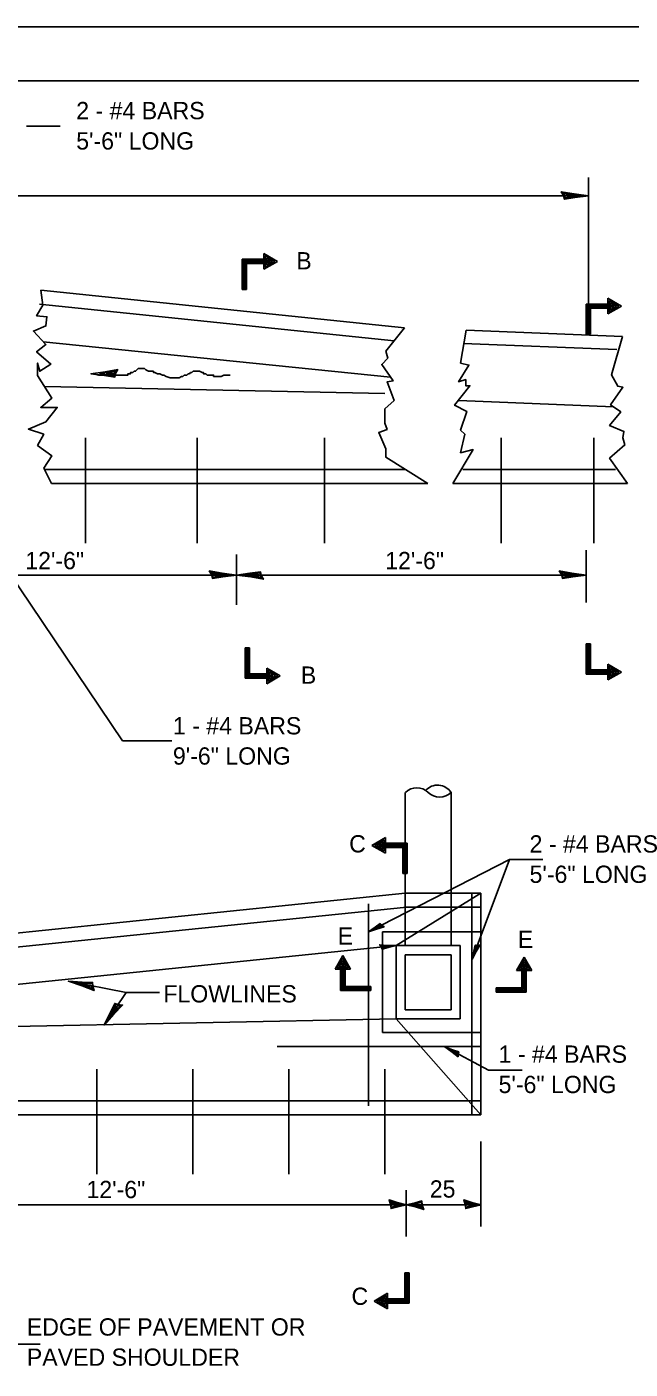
# Model space of a CAD drawing. Extents: x 0 to 2.83, y 0 to 1.83.
# Drawn here: x 1.688 to 2.153, y 0.798 to 1.833 of the extents above; entities that cross this region are included whole.
import ezdxf

# ---------------------------------------------------------------- set-up
doc = ezdxf.new("R2010")
doc.units = 0
for name, color, linetype in [('RD_Pr_Roadway_Dimensions', 7, 'Continuous'), ('RD_Pr_Roadway_Notes', 7, 'Continuous'), ('SH_General_Details', 7, 'Continuous'), ('SH_Printer_Plotting_Border', 7, 'Continuous')]:
    doc.layers.add(name, color=color, linetype=linetype)

msp = doc.modelspace()

# ---------------------------------------------------------------- linework, layer by layer
at = {"layer": 'RD_Pr_Roadway_Dimensions'}
for p, q in [((2.1209, 1.5957), (2.1209, 1.7171)), ((0.7948, 1.703), (2.1209, 1.703)), ((2.1192, 1.4299), (2.1192, 1.3894)), ((1.8493, 1.4264), (1.8493, 1.3875)), ((1.5794, 1.4106), (1.8493, 1.4106)), ((1.8493, 1.4106), (1.968, 1.4106)), ((1.968, 1.4106), (2.1192, 1.4106)), ((2.0378, 0.9737), (2.0378, 0.9082)), ((1.9802, 0.9005), (1.9802, 0.9363)), ((1.5593, 0.925), (1.9804, 0.925)), ((1.9804, 0.925), (2.0381, 0.925))]:
    msp.add_line(p, q, dxfattribs=at)
for points in [[(2.1017, 1.7033), (2.1024, 1.7004), (2.1105, 1.7017), (2.1209, 1.703), (2.1098, 1.7045), (2.1, 1.7062), (2.1017, 1.7033), (2.1026, 1.7014), (2.1139, 1.703), (2.1015, 1.7052), (2.1034, 1.7028), (2.1086, 1.7031), (2.1036, 1.7038)], [(1.8302, 1.4109), (1.8308, 1.408), (1.8389, 1.4093), (1.8493, 1.4106), (1.8382, 1.4121), (1.8284, 1.4138), (1.8302, 1.4109), (1.831, 1.409), (1.8423, 1.4106), (1.83, 1.4128), (1.8318, 1.4104), (1.837, 1.4107), (1.832, 1.4115)], [(1.8684, 1.4103), (1.8678, 1.4132), (1.8597, 1.412), (1.8493, 1.4106), (1.8604, 1.4091), (1.8701, 1.4074), (1.8684, 1.4103), (1.8676, 1.4122), (1.8563, 1.4106), (1.8686, 1.4084), (1.8668, 1.4109), (1.8616, 1.4105), (1.8666, 1.4098)], [(2.1001, 1.4109), (2.1008, 1.408), (2.1088, 1.4093), (2.1192, 1.4106), (2.1081, 1.4121), (2.0984, 1.4138), (2.1001, 1.4109), (2.101, 1.409), (2.1123, 1.4106), (2.0999, 1.4128), (2.1017, 1.4104), (2.1069, 1.4107), (2.1019, 1.4115)], [(1.9682, 0.9253), (1.9686, 0.9221), (1.9738, 0.9235), (1.9804, 0.925), (1.9733, 0.9268), (1.9671, 0.9287), (1.9682, 0.9253), (1.9687, 0.9232), (1.976, 0.925), (1.9681, 0.9275), (1.9692, 0.9247), (1.9726, 0.9251), (1.9694, 0.926)], [(1.9927, 0.9247), (1.9923, 0.928), (1.9871, 0.9266), (1.9804, 0.925), (1.9875, 0.9233), (1.9938, 0.9213), (1.9927, 0.9247), (1.9921, 0.9269), (1.9849, 0.925), (1.9928, 0.9225), (1.9916, 0.9253), (1.9883, 0.9249), (1.9915, 0.9241)], [(2.0258, 0.9253), (2.0262, 0.9221), (2.0314, 0.9235), (2.0381, 0.925), (2.0309, 0.9268), (2.0247, 0.9287), (2.0258, 0.9253), (2.0264, 0.9232), (2.0336, 0.925), (2.0257, 0.9275), (2.0269, 0.9247), (2.0302, 0.9251), (2.027, 0.926)]]:
    msp.add_lwpolyline(points, dxfattribs=at)
at = {"layer": 'RD_Pr_Roadway_Notes'}
for p, q in [((1.6874, 1.7567), (1.7132, 1.7567)), ((1.8809, 1.6525), (1.8705, 1.6585)), ((1.8705, 1.6585), (1.8705, 1.6465)), ((1.879, 1.6525), (1.8714, 1.6569)), ((1.8714, 1.6569), (1.8714, 1.6481)), ((1.8538, 1.6541), (1.8538, 1.6308)), ((1.8705, 1.6541), (1.8538, 1.6541)), ((1.8705, 1.6533), (1.8547, 1.6533)), ((1.8547, 1.6533), (1.8547, 1.6308)), ((1.8705, 1.6525), (1.8555, 1.6525)), ((1.8555, 1.6525), (1.8555, 1.6308)), ((1.8705, 1.6516), (1.8563, 1.6516)), ((1.8563, 1.6516), (1.8563, 1.6308)), ((1.8705, 1.6508), (1.8572, 1.6508)), ((1.8572, 1.6508), (1.8572, 1.6308)), ((1.8809, 1.6525), (1.8705, 1.6465)), ((1.879, 1.6525), (1.8714, 1.6481)), ((1.8772, 1.6525), (1.8724, 1.6552)), ((1.8724, 1.6552), (1.8724, 1.6497)), ((1.8772, 1.6525), (1.8724, 1.6497)), ((1.8753, 1.6525), (1.8733, 1.6536)), ((1.8733, 1.6536), (1.8733, 1.6513)), ((1.8753, 1.6525), (1.8733, 1.6513)), ((1.8572, 1.6308), (1.8538, 1.6308)), ((1.7614, 1.2827), (1.594, 1.531)), ((1.7614, 1.2827), (1.7995, 1.2827)), ((2.06, 1.1913), (1.9512, 1.1354)), ((2.06, 1.1913), (2.0312, 1.1143)), ((2.06, 1.1913), (2.0858, 1.1913)), ((1.7197, 1.0974), (1.7642, 1.0888)), ((1.7472, 1.0636), (1.7642, 1.0888)), ((1.7642, 1.0888), (1.79, 1.0888)), ((2.0439, 1.0287), (2.0102, 1.0467)), ((2.0439, 1.0287), (2.0697, 1.0287)), ((1.6721, 0.8176), (1.698, 0.8176))]:
    msp.add_line(p, q, dxfattribs=at)
for points in [[(1.8446, 1.5648), (1.8436, 1.5648), (1.8426, 1.5648), (1.8416, 1.5648), (1.8406, 1.5648), (1.8396, 1.5648), (1.8376, 1.5638), (1.8357, 1.5638), (1.8347, 1.5638), (1.8337, 1.5638), (1.8327, 1.5638), (1.8317, 1.5638), (1.8317, 1.5648), (1.8307, 1.5648), (1.8297, 1.5648), (1.8288, 1.5648), (1.8278, 1.5648), (1.8268, 1.5648), (1.8258, 1.5658), (1.8248, 1.5658), (1.8238, 1.5658), (1.8238, 1.5668), (1.8228, 1.5668), (1.8209, 1.5678), (1.8199, 1.5678), (1.8189, 1.5678), (1.8179, 1.5678), (1.8169, 1.5678), (1.8159, 1.5678), (1.8149, 1.5668), (1.814, 1.5668), (1.813, 1.5658), (1.812, 1.5658), (1.811, 1.5648), (1.81, 1.5648), (1.809, 1.5648), (1.808, 1.5638), (1.807, 1.5638), (1.8051, 1.5628), (1.8041, 1.5628), (1.8031, 1.5628), (1.8021, 1.5628), (1.8011, 1.5628), (1.8001, 1.5628), (1.7982, 1.5628), (1.7952, 1.5638), (1.7932, 1.5648), (1.7922, 1.5648), (1.7903, 1.5658), (1.7883, 1.5658), (1.7863, 1.5668), (1.7853, 1.5668), (1.7853, 1.5678), (1.7843, 1.5678), (1.7814, 1.5678), (1.7794, 1.5688), (1.7784, 1.5698), (1.7774, 1.5698), (1.7764, 1.5698), (1.7755, 1.5698), (1.7745, 1.5698), (1.7735, 1.5698), (1.7725, 1.5688), (1.7715, 1.5678), (1.7705, 1.5678), (1.7695, 1.5668), (1.7686, 1.5668), (1.7676, 1.5668), (1.7676, 1.5658), (1.7666, 1.5658), (1.7656, 1.5658), (1.7656, 1.5648), (1.7636, 1.5648), (1.7616, 1.5648), (1.7577, 1.5648), (1.7528, 1.5648), (1.7478, 1.5648), (1.7429, 1.5648), (1.7389, 1.5658), (1.738, 1.5658), (1.737, 1.5658)], [(1.8081, 1.5639), (1.808, 1.5638), (1.807, 1.5638), (1.8051, 1.5628), (1.8041, 1.5628), (1.8031, 1.5628), (1.8021, 1.5628), (1.8011, 1.5628), (1.8001, 1.5628), (1.7982, 1.5628), (1.7952, 1.5638), (1.7932, 1.5648), (1.7922, 1.5648), (1.7903, 1.5658), (1.7883, 1.5658), (1.7863, 1.5668), (1.7853, 1.5668), (1.7853, 1.5678), (1.7843, 1.5678), (1.7814, 1.5678), (1.7794, 1.5688), (1.7784, 1.5698), (1.7774, 1.5698), (1.7764, 1.5698), (1.7755, 1.5698), (1.7745, 1.5698), (1.7735, 1.5698), (1.7725, 1.5688), (1.7715, 1.5678), (1.7705, 1.5678), (1.7695, 1.5668), (1.7686, 1.5668), (1.7676, 1.5668), (1.7676, 1.5658), (1.7666, 1.5658), (1.7656, 1.5658), (1.7656, 1.5648), (1.7636, 1.5648), (1.7616, 1.5648), (1.7577, 1.5648), (1.7528, 1.5648), (1.7478, 1.5648), (1.7429, 1.5648), (1.7389, 1.5658), (1.738, 1.5658), (1.737, 1.5658)], [(1.7561, 1.5661), (1.7555, 1.5632), (1.7474, 1.5645), (1.737, 1.5658), (1.7481, 1.5673), (1.7578, 1.569), (1.7561, 1.5661), (1.7552, 1.5642), (1.744, 1.5658), (1.7563, 1.568), (1.7545, 1.5656), (1.7493, 1.5659), (1.7543, 1.5666)], [(1.9615, 1.1405), (1.9603, 1.1418), (1.9563, 1.139), (1.9512, 1.1354), (1.9575, 1.1376), (1.9632, 1.1394), (1.9615, 1.1405), (1.9605, 1.1413), (1.9549, 1.1373), (1.9621, 1.1395), (1.9604, 1.1403), (1.9578, 1.1387), (1.9606, 1.1397)], [(1.9611, 1.1238), (1.9617, 1.1222), (1.9664, 1.1234), (1.9726, 1.1248), (1.9659, 1.125), (1.9599, 1.1255), (1.9611, 1.1238), (1.9618, 1.1227), (1.9684, 1.1244), (1.9609, 1.1249), (1.9621, 1.1236), (1.9652, 1.1241), (1.9622, 1.1243)], [(2.0354, 1.125), (2.0336, 1.1253), (2.0326, 1.1205), (2.0312, 1.1143), (2.0344, 1.1203), (2.0374, 1.1254), (2.0354, 1.125), (2.0341, 1.1249), (2.0327, 1.1183), (2.0365, 1.1247), (2.0347, 1.1242), (2.0338, 1.1212), (2.0353, 1.1239)], [(1.7384, 1.0935), (1.7383, 1.0964), (1.7302, 1.0967), (1.7197, 1.0974), (1.7303, 1.0938), (1.7395, 1.0902), (1.7384, 1.0935), (1.7379, 1.0955), (1.7265, 1.096), (1.7382, 1.0916), (1.7369, 1.0943), (1.7318, 1.0949), (1.7365, 1.0933)], [(1.7581, 1.0793), (1.7554, 1.0803), (1.7519, 1.0729), (1.7472, 1.0636), (1.7547, 1.0719), (1.7615, 1.079), (1.7581, 1.0793), (1.7561, 1.0796), (1.7511, 1.0693), (1.7598, 1.0784), (1.7568, 1.0782), (1.7542, 1.0737), (1.7576, 1.0774)], [(2.0203, 1.0411), (2.0208, 1.0428), (2.0161, 1.0445), (2.0102, 1.0467), (2.0157, 1.0427), (2.0204, 1.0391), (2.0203, 1.0411), (2.0204, 1.0424), (2.0139, 1.0447), (2.0199, 1.0401), (2.0196, 1.0419), (2.0167, 1.0432), (2.0192, 1.0414)]]:
    msp.add_lwpolyline(points, dxfattribs=at)
at = {"layer": 'SH_General_Details'}
for p, q in [((2.8333, 1.8333), (0, 1.8333)), ((1.9791, 1.6013), (1.6984, 1.6302)), ((1.971, 1.5913), (1.6973, 1.6194)), ((2.1192, 1.6196), (2.1192, 1.5963)), ((2.1359, 1.6196), (2.1192, 1.6196)), ((2.1359, 1.6188), (2.12, 1.6188)), ((2.12, 1.6188), (2.12, 1.5963)), ((2.1359, 1.618), (2.1209, 1.618)), ((2.1209, 1.618), (2.1209, 1.5963)), ((2.1359, 1.6171), (2.1217, 1.6171)), ((2.1217, 1.6171), (2.1217, 1.5963)), ((2.1359, 1.6163), (2.1225, 1.6163)), ((2.1225, 1.6163), (2.1225, 1.5963)), ((2.1463, 1.618), (2.1359, 1.624)), ((2.1359, 1.624), (2.1359, 1.612)), ((2.1463, 1.618), (2.1359, 1.612)), ((2.1444, 1.618), (2.1368, 1.6224)), ((2.1368, 1.6224), (2.1368, 1.6136)), ((2.1444, 1.618), (2.1368, 1.6136)), ((2.1425, 1.618), (2.1377, 1.6207)), ((2.1377, 1.6207), (2.1377, 1.6152)), ((2.1425, 1.618), (2.1377, 1.6152)), ((2.1407, 1.618), (2.1387, 1.6191)), ((2.1387, 1.6191), (2.1387, 1.6168)), ((2.1407, 1.618), (2.1387, 1.6168)), ((2.0265, 1.5994), (2.1471, 1.5946)), ((2.1225, 1.5963), (2.1192, 1.5963)), ((1.9682, 1.5633), (1.7003, 1.5905)), ((2.0242, 1.5891), (2.1429, 1.5844)), ((1.7013, 1.556), (1.9639, 1.5507)), ((2.0209, 1.5451), (2.1403, 1.5403)), ((1.7328, 1.4353), (1.7328, 1.5164)), ((1.8189, 1.4353), (1.8189, 1.5164)), ((1.9172, 1.4353), (1.9172, 1.5164)), ((2.0535, 1.4353), (2.0535, 1.5164)), ((2.125, 1.4353), (2.125, 1.5164)), ((1.9798, 1.492), (1.7012, 1.492)), ((2.1419, 1.492), (2.024, 1.492)), ((1.9971, 1.4811), (1.7066, 1.4811)), ((2.151, 1.4811), (2.0164, 1.4811)), ((2.1192, 1.3341), (2.1192, 1.3575)), ((2.1225, 1.3575), (2.1192, 1.3575)), ((2.12, 1.335), (2.12, 1.3575)), ((2.1209, 1.3358), (2.1209, 1.3575)), ((2.1217, 1.3366), (2.1217, 1.3575)), ((2.1225, 1.3375), (2.1225, 1.3575)), ((1.8561, 1.3312), (1.8561, 1.3545)), ((1.8594, 1.3545), (1.8561, 1.3545)), ((1.8569, 1.332), (1.8569, 1.3545)), ((1.8577, 1.3328), (1.8577, 1.3545)), ((1.8586, 1.3337), (1.8586, 1.3545)), ((1.8594, 1.3345), (1.8594, 1.3545)), ((1.8831, 1.3328), (1.8727, 1.3388)), ((1.8727, 1.3268), (1.8727, 1.3388)), ((1.8813, 1.3328), (1.8737, 1.3372)), ((1.8737, 1.3285), (1.8737, 1.3372)), ((1.8794, 1.3328), (1.8746, 1.3356)), ((1.8746, 1.3301), (1.8746, 1.3356)), ((2.1359, 1.3358), (2.1209, 1.3358)), ((2.1359, 1.3366), (2.1217, 1.3366)), ((2.1359, 1.3375), (2.1225, 1.3375)), ((2.1463, 1.3358), (2.1359, 1.3418)), ((2.1359, 1.3298), (2.1359, 1.3418)), ((2.1463, 1.3358), (2.1359, 1.3298)), ((2.1444, 1.3358), (2.1368, 1.3402)), ((2.1368, 1.3314), (2.1368, 1.3402)), ((2.1444, 1.3358), (2.1368, 1.3314)), ((2.1425, 1.3358), (2.1377, 1.3386)), ((2.1377, 1.333), (2.1377, 1.3386)), ((2.1425, 1.3358), (2.1377, 1.333)), ((2.1407, 1.3358), (2.1387, 1.337)), ((2.1387, 1.3346), (2.1387, 1.337)), ((2.1407, 1.3358), (2.1387, 1.3346)), ((1.8727, 1.3312), (1.8561, 1.3312)), ((1.8727, 1.332), (1.8569, 1.332)), ((1.8727, 1.3328), (1.8577, 1.3328)), ((1.8727, 1.3337), (1.8586, 1.3337)), ((1.8727, 1.3345), (1.8594, 1.3345)), ((1.8831, 1.3328), (1.8727, 1.3268)), ((1.8813, 1.3328), (1.8737, 1.3285)), ((1.8794, 1.3328), (1.8746, 1.3301)), ((1.8775, 1.3328), (1.8755, 1.334)), ((1.8755, 1.3317), (1.8755, 1.334)), ((1.8775, 1.3328), (1.8755, 1.3317)), ((2.1359, 1.3341), (2.1192, 1.3341)), ((2.1359, 1.335), (2.12, 1.335)), ((1.9796, 1.1654), (1.9796, 1.2429)), ((2.0149, 1.1654), (2.0149, 1.2429)), ((1.9539, 1.2021), (1.9643, 1.2081)), ((1.9539, 1.2021), (1.9643, 1.1961)), ((1.9558, 1.2021), (1.9634, 1.2065)), ((1.9558, 1.2021), (1.9634, 1.1978)), ((1.9576, 1.2021), (1.9624, 1.2049)), ((1.9576, 1.2021), (1.9624, 1.1994)), ((1.9595, 1.2021), (1.9615, 1.2033)), ((1.9595, 1.2021), (1.9615, 1.201)), ((1.9615, 1.2033), (1.9615, 1.201)), ((1.9624, 1.2049), (1.9624, 1.1994)), ((1.9634, 1.2065), (1.9634, 1.1978)), ((1.9643, 1.2081), (1.9643, 1.1961)), ((1.9643, 1.2038), (1.981, 1.2038)), ((1.9643, 1.203), (1.9801, 1.203)), ((1.9643, 1.2021), (1.9793, 1.2021)), ((1.9643, 1.2013), (1.9785, 1.2013)), ((1.9785, 1.2013), (1.9785, 1.1805)), ((1.9793, 1.2021), (1.9793, 1.1805)), ((1.9801, 1.203), (1.9801, 1.1805)), ((1.981, 1.2038), (1.981, 1.1805)), ((1.9643, 1.2005), (1.9776, 1.2005)), ((1.9776, 1.2005), (1.9776, 1.1805)), ((1.9776, 1.1805), (1.981, 1.1805)), ((1.2996, 1.0953), (1.9796, 1.1654)), ((2.0378, 1.1654), (1.9726, 1.1248)), ((1.9796, 1.1654), (2.0378, 1.1654)), ((1.9796, 1.1256), (1.9796, 1.1654)), ((2.0149, 1.1248), (2.0149, 1.1654)), ((2.031, 0.9943), (2.031, 1.1654)), ((2.0378, 0.9943), (2.0378, 1.1654)), ((1.2765, 1.0821), (1.9807, 1.1546)), ((1.9512, 1.0012), (1.9512, 1.157)), ((1.9796, 1.1545), (2.0378, 1.1545)), ((1.962, 1.1354), (2.0378, 1.1354)), ((1.962, 1.0578), (1.962, 1.1354)), ((1.2797, 1.0543), (1.9726, 1.1248)), ((1.9726, 1.0684), (1.9726, 1.1248)), ((1.9726, 1.1248), (2.0219, 1.1248)), ((2.0219, 1.0684), (2.0219, 1.1248)), ((1.9314, 1.1172), (1.9254, 1.1068)), ((1.9314, 1.1153), (1.927, 1.1077)), ((1.927, 1.1077), (1.9358, 1.1077)), ((1.9314, 1.1134), (1.9286, 1.1086)), ((1.9286, 1.1086), (1.9342, 1.1086)), ((1.9314, 1.1116), (1.9303, 1.1096)), ((1.9303, 1.1096), (1.9326, 1.1096)), ((1.9314, 1.1172), (1.9374, 1.1068)), ((1.9314, 1.1153), (1.9358, 1.1077)), ((1.9314, 1.1134), (1.9342, 1.1086)), ((1.9314, 1.1116), (1.9326, 1.1096)), ((1.9796, 1.0754), (1.9796, 1.1178)), ((1.9796, 1.1178), (2.0149, 1.1178)), ((2.0149, 1.0754), (2.0149, 1.1178)), ((2.0713, 1.116), (2.0653, 1.1056)), ((2.0713, 1.1142), (2.0669, 1.1066)), ((2.0713, 1.1123), (2.0685, 1.1075)), ((2.0713, 1.1104), (2.0701, 1.1084)), ((2.0724, 1.1084), (2.0701, 1.1084)), ((2.0713, 1.116), (2.0773, 1.1056)), ((2.0713, 1.1142), (2.0757, 1.1066)), ((2.0713, 1.1123), (2.074, 1.1075)), ((2.0713, 1.1104), (2.0724, 1.1084)), ((1.9254, 1.1068), (1.9374, 1.1068)), ((1.9297, 1.1068), (1.9297, 1.0901)), ((1.9306, 1.1068), (1.9306, 1.0909)), ((1.9314, 1.1068), (1.9314, 1.0918)), ((1.9322, 1.1068), (1.9322, 1.0926)), ((1.9331, 1.1068), (1.9331, 1.0934)), ((2.0773, 1.1056), (2.0653, 1.1056)), ((2.0757, 1.1066), (2.0669, 1.1066)), ((2.074, 1.1075), (2.0685, 1.1075)), ((2.0696, 1.1056), (2.0696, 1.0923)), ((2.0704, 1.1056), (2.0704, 1.0915)), ((2.0713, 1.1056), (2.0713, 1.0906)), ((2.0721, 1.1056), (2.0721, 1.0898)), ((2.0729, 1.1056), (2.0729, 1.089)), ((1.9297, 1.0901), (1.9531, 1.0901)), ((1.9306, 1.0909), (1.9531, 1.0909)), ((1.9314, 1.0918), (1.9531, 1.0918)), ((1.9322, 1.0926), (1.9531, 1.0926)), ((1.9331, 1.0934), (1.9531, 1.0934)), ((1.9531, 1.0934), (1.9531, 1.0901)), ((2.0496, 1.0923), (2.0496, 1.089)), ((2.0696, 1.0923), (2.0496, 1.0923)), ((2.0704, 1.0915), (2.0496, 1.0915)), ((2.0713, 1.0906), (2.0496, 1.0906)), ((2.0721, 1.0898), (2.0496, 1.0898)), ((2.0729, 1.089), (2.0496, 1.089)), ((1.9726, 1.0684), (1.2797, 1.0543)), ((1.9726, 1.0684), (2.0219, 1.0684)), ((1.9726, 1.0684), (2.0378, 0.9943)), ((1.9796, 1.0754), (2.0149, 1.0754)), ((1.962, 1.0578), (2.0378, 1.0578)), ((1.8808, 1.047), (2.0378, 1.047)), ((1.7416, 0.9485), (1.7416, 1.0296)), ((1.8157, 0.9485), (1.8157, 1.0296)), ((1.8897, 0.9485), (1.8897, 1.0296)), ((1.9638, 0.9485), (1.9638, 1.0296)), ((0.8918, 1.0052), (2.0378, 1.0052)), ((0.8918, 0.9943), (2.0378, 0.9943)), ((1.9793, 0.8724), (1.9826, 0.8724)), ((1.9793, 0.8524), (1.9793, 0.8724)), ((1.9801, 0.8516), (1.9801, 0.8724)), ((1.9809, 0.8507), (1.9809, 0.8724)), ((1.9818, 0.8499), (1.9818, 0.8724)), ((1.9826, 0.8491), (1.9826, 0.8724)), ((1.9555, 0.8507), (1.9659, 0.8567)), ((1.9555, 0.8507), (1.9659, 0.8447)), ((1.9574, 0.8507), (1.965, 0.8551)), ((1.9574, 0.8507), (1.965, 0.8463)), ((1.9593, 0.8507), (1.9641, 0.8535)), ((1.9593, 0.8507), (1.9641, 0.848)), ((1.9611, 0.8507), (1.9631, 0.8519)), ((1.9611, 0.8507), (1.9631, 0.8496)), ((1.9631, 0.8496), (1.9631, 0.8519)), ((1.9641, 0.848), (1.9641, 0.8535)), ((1.965, 0.8463), (1.965, 0.8551)), ((1.9659, 0.8447), (1.9659, 0.8567)), ((1.9659, 0.8524), (1.9793, 0.8524)), ((1.9659, 0.8516), (1.9801, 0.8516)), ((1.9659, 0.8507), (1.9809, 0.8507)), ((1.9659, 0.8499), (1.9818, 0.8499)), ((1.9659, 0.8491), (1.9826, 0.8491))]:
    msp.add_line(p, q, dxfattribs=at)
msp.add_lwpolyline([(0.1667, 1.7917), (2.7917, 1.7917), (2.7917, 0.0417), (0.1667, 0.0417)], close=True, dxfattribs=at)
for points in [[(1.6984, 1.6302), (1.6999, 1.6186), (1.6951, 1.6106), (1.7031, 1.6098), (1.7023, 1.6027), (1.6927, 1.5987), (1.7023, 1.5884), (1.6951, 1.5828), (1.7062, 1.5733), (1.6975, 1.5677), (1.6959, 1.5741), (1.6959, 1.5645), (1.707, 1.547), (1.6983, 1.5399), (1.711, 1.5399), (1.7023, 1.5287), (1.6888, 1.5232), (1.7007, 1.5192), (1.6959, 1.5105), (1.707, 1.5025), (1.7007, 1.493), (1.7066, 1.4811)], [(1.9791, 1.6013), (1.9647, 1.5833), (1.9662, 1.5778), (1.9615, 1.573), (1.9702, 1.5603), (1.9655, 1.5595), (1.971, 1.5452), (1.9639, 1.5388), (1.9639, 1.5277), (1.9655, 1.5229), (1.9591, 1.5205), (1.9647, 1.5078), (1.9647, 1.5014), (1.9971, 1.4811)], [(2.0265, 1.5994), (2.0223, 1.5741), (2.0287, 1.5725), (2.0207, 1.5597), (2.0263, 1.5613), (2.0263, 1.5566), (2.0295, 1.5566), (2.0176, 1.5415), (2.0271, 1.5367), (2.0223, 1.5224), (2.0255, 1.5192), (2.0223, 1.5049), (2.0319, 1.5073), (2.0164, 1.4811)], [(2.1471, 1.5946), (2.1388, 1.565), (2.1435, 1.5562), (2.1475, 1.5554), (2.138, 1.5419), (2.1459, 1.5364), (2.1372, 1.526), (2.1483, 1.5213), (2.1475, 1.5165), (2.1491, 1.5109), (2.1372, 1.5006), (2.151, 1.4811)]]:
    msp.add_lwpolyline(points, dxfattribs=at)
for centre, radius, start, end in [((1.9885, 1.2337), 0.0128, 46.3972, 133.6028), ((2.0045, 1.2362), 0.0124, 33.0117, 138.146), ((2.0061, 1.2522), 0.0128, 226.3972, 313.6028)]:
    msp.add_arc(centre, radius, start, end, dxfattribs=at)
at = {"layer": 'SH_Printer_Plotting_Border'}
msp.add_lwpolyline([(0, 0), (2.8333, 0), (2.8333, 1.8333), (0, 1.8333)], close=True, dxfattribs=at)

# ---------------------------------------------------------------- texts
at = {"layer": 'RD_Pr_Roadway_Dimensions'}
for s, p in [('12\'-6"', (1.6864, 1.4151)), ('12\'-6"', (1.9641, 1.4151)), ('12\'-6"', (1.7336, 0.9301)), ('25', (1.9985, 0.9305))]:
    msp.add_text(s, height=0.01333, dxfattribs=at).set_placement(p)
at = {"layer": 'RD_Pr_Roadway_Notes'}
for s, height, p in [('2 - #4 BARS', 0.013333, (1.7257, 1.7621)), ('5\'-6" LONG', 0.01333, (1.7257, 1.7387)), ('B', 0.0133, (1.8955, 1.6463)), ('B', 0.0133, (1.899, 1.3268)), ('1 - #4 BARS', 0.013333, (1.8003, 1.2877)), ('9\'-6" LONG', 0.01333, (1.8003, 1.2644)), ('2 - #4 BARS', 0.013333, (2.0755, 1.1966)), ('5\'-6" LONG', 0.01333, (2.0755, 1.1732)), ('E', 0.0133, (1.9274, 1.1256)), ('E', 0.0133, (2.0665, 1.1231)), ('FLOWLINES', 0.01333, (1.7929, 1.081)), ('1 - #4 BARS', 0.013333, (2.0516, 1.0345)), ('5\'-6" LONG', 0.01333, (2.0516, 1.0111)), ('C', 0.0133, (1.9381, 0.8478)), ('EDGE OF PAVEMENT OR', 0.013333, (1.6876, 0.8241)), ('PAVED SHOULDER', 0.013333, (1.6876, 0.8008))]:
    msp.add_text(s, height=height, dxfattribs=at).set_placement(p)
at = {"layer": 'SH_General_Details'}
msp.add_text('C', height=0.0133, dxfattribs=at).set_placement((1.9363, 1.1967))

doc.saveas('drawing.dxf')
